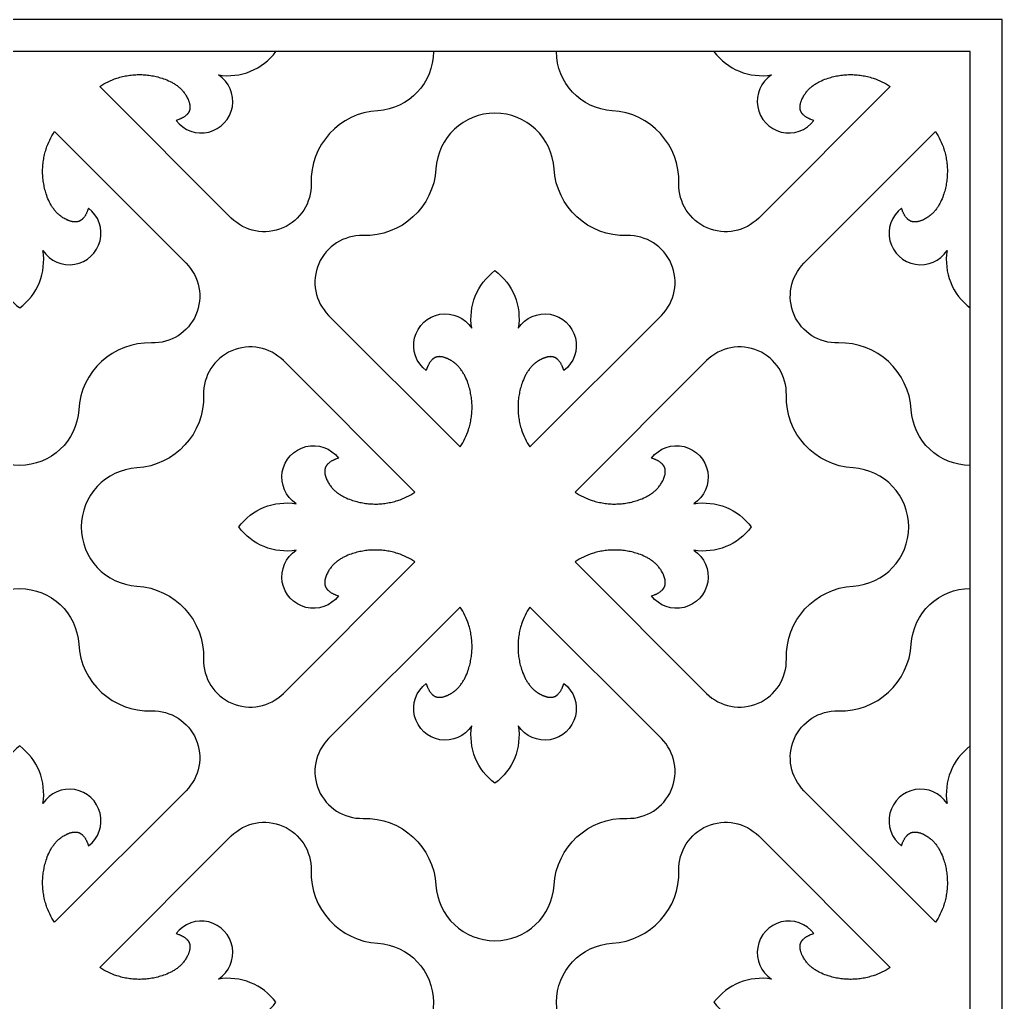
# Model space of a CAD drawing. Extents: x 3179 to 5944, y 1000 to 3765.
# Drawn here: x 4562 to 5944, y 2382 to 3765 of the extents above; entities that cross this region are included whole.
import ezdxf

# ---------------------------------------------------------------- set-up
doc = ezdxf.new("R2010")
doc.units = 0
doc.layers.add('LAYER_01', color=1, linetype='CONTINUOUS')

msp = doc.modelspace()

# ---------------------------------------------------------------- linework, layer by layer
at = {"layer": 'LAYER_01'}
for points in [[(3179.3, 1000), (5944, 1000), (5944, 3764.8), (3179.3, 3764.8)], [(3224.3, 1045), (5899, 1045), (5899, 3719.8), (3224.3, 3719.8)]]:
    msp.add_lwpolyline(points, close=True, dxfattribs=at)
for points in [[(5143.7, 3719.8, -0.396883), (5065.4, 3636.7, 0.40526), (4971.6, 3534.1, -0.678667), (4859.4, 3485.7), (4674.3, 3670.8), (4677.1, 3672.6), (4680, 3674.3), (4683, 3675.9), (4686, 3677.4), (4689, 3678.8), (4692.1, 3680.1), (4695.3, 3681.4), (4696.9, 3681.9), (4698.5, 3682.5), (4700.5, 3683.1), (4702.4, 3683.7), (4704.4, 3684.2), (4706.4, 3684.7), (4708.5, 3685.2), (4710.5, 3685.6), (4712.5, 3685.9), (4714.6, 3686.3), (4716.6, 3686.6), (4718.7, 3686.8), (4720.8, 3687), (4722.8, 3687.2), (4724.9, 3687.3), (4727, 3687.4), (4729.1, 3687.4), (4731.2, 3687.4), (4733.3, 3687.4), (4735.3, 3687.3), (4737.4, 3687.2), (4739.5, 3687), (4741.6, 3686.8), (4743.6, 3686.5), (4745.7, 3686.2), (4747.8, 3685.9), (4749.8, 3685.5), (4751.9, 3685.1), (4753.9, 3684.7), (4755.9, 3684.2), (4757.9, 3683.6), (4759.9, 3683), (4761.9, 3682.4), (4763.9, 3681.7), (4766.3, 3680.9), (4768.6, 3679.9), (4771, 3678.9), (4773.3, 3677.8), (4774.4, 3677.3), (4775.5, 3676.7), (4776.6, 3676), (4777.7, 3675.4), (4778.8, 3674.8), (4779.9, 3674.1), (4780.9, 3673.4), (4782, 3672.7), (4783, 3671.9), (4784, 3671.1), (4785, 3670.4), (4786, 3669.5), (4786.9, 3668.7), (4787.9, 3667.8), (4788.8, 3666.9), (4789.7, 3666), (4790.5, 3665.1), (4791.4, 3664.1), (4792.2, 3663.1), (4793, 3662), (4793.8, 3661), (4794.6, 3659.9), (4795.3, 3658.8), (4796, 3657.6), (4796.8, 3656.3), (4797.5, 3655), (4798.1, 3653.6), (4798.5, 3652.9), (4798.8, 3652.2), (4799.1, 3651.5), (4799.3, 3650.8), (4799.6, 3650.1), (4799.8, 3649.4), (4800.1, 3648.7), (4800.3, 3648), (4800.5, 3647.3), (4800.6, 3646.6), (4800.8, 3645.9), (4800.9, 3645.2), (4801, 3644.5), (4801.1, 3643.8), (4801.2, 3643.1), (4801.2, 3642.4), (4801.2, 3642.1), (4801.2, 3641.7), (4801.2, 3641.4), (4801.2, 3641), (4801.2, 3640.7), (4801.2, 3640.4), (4801.2, 3640), (4801.1, 3639.7), (4801.1, 3639.4), (4801, 3639.1), (4801, 3638.7), (4800.9, 3638.4), (4800.9, 3638.1), (4800.8, 3637.8), (4800.7, 3637.5), (4800.6, 3637.1), (4800.5, 3636.8), (4800.4, 3636.5), (4800.3, 3636.2), (4800.2, 3635.9), (4800, 3635.6), (4799.9, 3635.3), (4799.7, 3635), (4799.6, 3634.7), (4799.4, 3634.4), (4799.2, 3634.1), (4799.1, 3633.8), (4798.9, 3633.6), (4798.7, 3633.3), (4798.5, 3633), (4798.3, 3632.7), (4798.1, 3632.5), (4797.8, 3632.2), (4797.6, 3631.9), (4797.4, 3631.7), (4797.1, 3631.4), (4796.9, 3631.1), (4796.6, 3630.9), (4796.1, 3630.4), (4795.6, 3629.9), (4795, 3629.4), (4794.4, 3629), (4793.8, 3628.5), (4793.2, 3628.1), (4792.6, 3627.7), (4792, 3627.3), (4791.3, 3626.9), (4790.7, 3626.5), (4790, 3626.2), (4789.3, 3625.8), (4788.6, 3625.5), (4787.9, 3625.2), (4787.2, 3624.9), (4786.5, 3624.6), (4785.8, 3624.3), (4784.4, 3623.8), (4783.1, 3623.3), (4781.7, 3622.9, 1.188118), (4841.3, 3687, 0.279449), (4922.2, 3719.8)], [(5538.4, 3719.8, 0.279449), (5619.4, 3687, 1.188118), (5679, 3622.9), (5677.6, 3623.3), (5676.2, 3623.8), (5674.8, 3624.3), (5674.1, 3624.6), (5673.4, 3624.9), (5672.7, 3625.2), (5672.1, 3625.5), (5671.4, 3625.8), (5670.7, 3626.2), (5670, 3626.5), (5669.4, 3626.9), (5668.7, 3627.3), (5668.1, 3627.7), (5667.5, 3628.1), (5666.8, 3628.5), (5666.2, 3629), (5665.7, 3629.4), (5665.1, 3629.9), (5664.6, 3630.4), (5664, 3630.9), (5663.8, 3631.1), (5663.6, 3631.4), (5663.3, 3631.7), (5663.1, 3631.9), (5662.8, 3632.2), (5662.6, 3632.5), (5662.4, 3632.7), (5662.2, 3633), (5662, 3633.3), (5661.8, 3633.6), (5661.6, 3633.8), (5661.4, 3634.1), (5661.3, 3634.4), (5661.1, 3634.7), (5660.9, 3635), (5660.8, 3635.3), (5660.7, 3635.6), (5660.5, 3635.9), (5660.4, 3636.2), (5660.3, 3636.5), (5660.2, 3636.8), (5660.1, 3637.1), (5660, 3637.5), (5659.9, 3637.8), (5659.8, 3638.1), (5659.8, 3638.4), (5659.7, 3638.7), (5659.6, 3639.1), (5659.6, 3639.4), (5659.6, 3639.7), (5659.5, 3640), (5659.5, 3640.4), (5659.5, 3640.7), (5659.5, 3641), (5659.4, 3641.4), (5659.4, 3641.7), (5659.5, 3642.1), (5659.5, 3642.4), (5659.5, 3643.1), (5659.6, 3643.8), (5659.7, 3644.5), (5659.8, 3645.2), (5659.9, 3645.9), (5660.1, 3646.6), (5660.2, 3647.3), (5660.4, 3648), (5660.6, 3648.7), (5660.8, 3649.4), (5661.1, 3650.1), (5661.4, 3650.8), (5661.6, 3651.5), (5661.9, 3652.2), (5662.2, 3652.9), (5662.5, 3653.6), (5663.2, 3655), (5663.9, 3656.3), (5664.7, 3657.6), (5665.4, 3658.8), (5666.1, 3659.9), (5666.9, 3661), (5667.7, 3662), (5668.5, 3663.1), (5669.3, 3664.1), (5670.1, 3665.1), (5671, 3666), (5671.9, 3666.9), (5672.8, 3667.8), (5673.8, 3668.7), (5674.7, 3669.5), (5675.7, 3670.4), (5676.7, 3671.1), (5677.7, 3671.9), (5678.7, 3672.7), (5679.7, 3673.4), (5680.8, 3674.1), (5681.9, 3674.8), (5683, 3675.4), (5684, 3676), (5685.2, 3676.7), (5686.3, 3677.3), (5687.4, 3677.8), (5689.7, 3678.9), (5692, 3679.9), (5694.4, 3680.9), (5696.8, 3681.7), (5698.8, 3682.4), (5700.8, 3683), (5702.8, 3683.6), (5704.8, 3684.2), (5706.8, 3684.7), (5708.8, 3685.1), (5710.9, 3685.5), (5712.9, 3685.9), (5715, 3686.2), (5717, 3686.5), (5719.1, 3686.8), (5721.2, 3687), (5723.3, 3687.2), (5725.3, 3687.3), (5727.4, 3687.4), (5729.5, 3687.4), (5731.6, 3687.4), (5733.7, 3687.4), (5735.8, 3687.3), (5737.8, 3687.2), (5739.9, 3687), (5742, 3686.8), (5744.1, 3686.6), (5746.1, 3686.3), (5748.2, 3685.9), (5750.2, 3685.6), (5752.2, 3685.2), (5754.2, 3684.7), (5756.3, 3684.2), (5758.2, 3683.7), (5760.2, 3683.1), (5762.2, 3682.5), (5763.8, 3681.9), (5765.4, 3681.4), (5768.5, 3680.1), (5771.6, 3678.8), (5774.7, 3677.4), (5777.7, 3675.9), (5780.7, 3674.3), (5783.6, 3672.6), (5786.4, 3670.8), (5601.3, 3485.7, -0.678667), (5489.1, 3534.1, 0.40526), (5395.2, 3636.7, -0.396883), (5316.9, 3719.8)], [(4528.9, 3440.1, 0.279449), (4561.7, 3359.2, 0.279449), (4594.4, 3440.1, 1.188118), (4658.5, 3499.7), (4658.1, 3498.4), (4657.6, 3497), (4657.1, 3495.6), (4656.8, 3494.9), (4656.5, 3494.2), (4656.2, 3493.5), (4655.9, 3492.8), (4655.6, 3492.1), (4655.2, 3491.4), (4654.9, 3490.7), (4654.5, 3490.1), (4654.1, 3489.4), (4653.7, 3488.8), (4653.3, 3488.2), (4652.9, 3487.6), (4652.4, 3487), (4652, 3486.4), (4651.5, 3485.8), (4651, 3485.3), (4650.5, 3484.8), (4650.3, 3484.5), (4650, 3484.3), (4649.8, 3484), (4649.5, 3483.8), (4649.2, 3483.6), (4649, 3483.3), (4648.7, 3483.1), (4648.4, 3482.9), (4648.1, 3482.7), (4647.9, 3482.5), (4647.6, 3482.3), (4647.3, 3482.2), (4647, 3482), (4646.7, 3481.8), (4646.4, 3481.7), (4646.1, 3481.5), (4645.8, 3481.4), (4645.5, 3481.2), (4645.2, 3481.1), (4644.9, 3481), (4644.6, 3480.9), (4644.3, 3480.8), (4644, 3480.7), (4643.6, 3480.6), (4643.3, 3480.5), (4643, 3480.5), (4642.7, 3480.4), (4642.4, 3480.4), (4642, 3480.3), (4641.7, 3480.3), (4641.4, 3480.2), (4641, 3480.2), (4640.7, 3480.2), (4640.4, 3480.2), (4640, 3480.2), (4639.7, 3480.2), (4639.3, 3480.2), (4639, 3480.2), (4638.3, 3480.2), (4637.6, 3480.3), (4636.9, 3480.4), (4636.2, 3480.5), (4635.5, 3480.6), (4634.8, 3480.8), (4634.1, 3480.9), (4633.4, 3481.1), (4632.7, 3481.3), (4632, 3481.6), (4631.3, 3481.8), (4630.6, 3482.1), (4629.9, 3482.3), (4629.2, 3482.6), (4628.5, 3482.9), (4627.8, 3483.3), (4626.4, 3483.9), (4625.1, 3484.6), (4623.8, 3485.4), (4622.6, 3486.1), (4621.5, 3486.8), (4620.4, 3487.6), (4619.4, 3488.4), (4618.3, 3489.2), (4617.3, 3490), (4616.4, 3490.9), (4615.4, 3491.7), (4614.5, 3492.6), (4613.6, 3493.6), (4612.7, 3494.5), (4611.9, 3495.4), (4611.1, 3496.4), (4610.3, 3497.4), (4609.5, 3498.4), (4608.7, 3499.4), (4608, 3500.5), (4607.3, 3501.5), (4606.6, 3502.6), (4606, 3503.7), (4605.4, 3504.8), (4604.7, 3505.9), (4604.2, 3507), (4603.6, 3508.1), (4602.5, 3510.4), (4601.5, 3512.8), (4600.5, 3515.1), (4599.7, 3517.5), (4599, 3519.5), (4598.4, 3521.5), (4597.8, 3523.5), (4597.3, 3525.5), (4596.8, 3527.5), (4596.3, 3529.5), (4595.9, 3531.6), (4595.5, 3533.6), (4595.2, 3535.7), (4594.9, 3537.8), (4594.6, 3539.8), (4594.4, 3541.9), (4594.3, 3544), (4594.1, 3546.1), (4594, 3548.2), (4594, 3550.2), (4594, 3552.3), (4594, 3554.4), (4594.1, 3556.5), (4594.2, 3558.6), (4594.4, 3560.6), (4594.6, 3562.7), (4594.9, 3564.8), (4595.1, 3566.8), (4595.5, 3568.9), (4595.8, 3570.9), (4596.3, 3572.9), (4596.7, 3575), (4597.2, 3577), (4597.7, 3579), (4598.3, 3580.9), (4598.9, 3582.9), (4599.5, 3584.5), (4600, 3586.1), (4601.3, 3589.3), (4602.6, 3592.4), (4604, 3595.4), (4605.5, 3598.4), (4607.1, 3601.4), (4608.8, 3604.3), (4610.6, 3607.2), (4795.7, 3422.1, -0.678667), (4747.3, 3309.9, 0.40526), (4644.7, 3216, -0.942173), (4478.6, 3216, 0.40526)], [(5899, 3137.7, -0.396883), (5815.9, 3216, 0.40526), (5713.4, 3309.9, -0.678667), (5665, 3422.1), (5850.1, 3607.2), (5851.9, 3604.3), (5853.6, 3601.4), (5855.2, 3598.4), (5856.7, 3595.4), (5858.1, 3592.4), (5859.4, 3589.3), (5860.6, 3586.1), (5861.2, 3584.5), (5861.8, 3582.9), (5862.4, 3580.9), (5863, 3579), (5863.5, 3577), (5864, 3575), (5864.4, 3572.9), (5864.8, 3570.9), (5865.2, 3568.9), (5865.5, 3566.8), (5865.8, 3564.8), (5866.1, 3562.7), (5866.3, 3560.6), (5866.4, 3558.6), (5866.6, 3556.5), (5866.7, 3554.4), (5866.7, 3552.3), (5866.7, 3550.2), (5866.6, 3548.2), (5866.6, 3546.1), (5866.4, 3544), (5866.3, 3541.9), (5866.1, 3539.8), (5865.8, 3537.8), (5865.5, 3535.7), (5865.2, 3533.6), (5864.8, 3531.6), (5864.4, 3529.5), (5863.9, 3527.5), (5863.4, 3525.5), (5862.9, 3523.5), (5862.3, 3521.5), (5861.7, 3519.5), (5861, 3517.5), (5860.1, 3515.1), (5859.2, 3512.8), (5858.2, 3510.4), (5857.1, 3508.1), (5856.5, 3507), (5855.9, 3505.9), (5855.3, 3504.8), (5854.7, 3503.7), (5854, 3502.6), (5853.4, 3501.5), (5852.7, 3500.5), (5851.9, 3499.4), (5851.2, 3498.4), (5850.4, 3497.4), (5849.6, 3496.4), (5848.8, 3495.4), (5848, 3494.5), (5847.1, 3493.6), (5846.2, 3492.6), (5845.3, 3491.7), (5844.3, 3490.9), (5843.4, 3490), (5842.4, 3489.2), (5841.3, 3488.4), (5840.3, 3487.6), (5839.2, 3486.8), (5838, 3486.1), (5836.9, 3485.4), (5835.6, 3484.6), (5834.3, 3483.9), (5832.9, 3483.3), (5832.2, 3482.9), (5831.5, 3482.6), (5830.8, 3482.3), (5830.1, 3482.1), (5829.4, 3481.8), (5828.7, 3481.6), (5828, 3481.3), (5827.3, 3481.1), (5826.6, 3480.9), (5825.9, 3480.8), (5825.2, 3480.6), (5824.5, 3480.5), (5823.8, 3480.4), (5823.1, 3480.3), (5822.4, 3480.2), (5821.7, 3480.2), (5821.3, 3480.2), (5821, 3480.2), (5820.7, 3480.2), (5820.3, 3480.2), (5820, 3480.2), (5819.7, 3480.2), (5819.3, 3480.2), (5819, 3480.3), (5818.7, 3480.3), (5818.3, 3480.4), (5818, 3480.4), (5817.7, 3480.5), (5817.4, 3480.5), (5817, 3480.6), (5816.7, 3480.7), (5816.4, 3480.8), (5816.1, 3480.9), (5815.8, 3481), (5815.5, 3481.1), (5815.2, 3481.2), (5814.9, 3481.4), (5814.6, 3481.5), (5814.3, 3481.7), (5814, 3481.8), (5813.7, 3482), (5813.4, 3482.2), (5813.1, 3482.3), (5812.8, 3482.5), (5812.6, 3482.7), (5812.3, 3482.9), (5812, 3483.1), (5811.7, 3483.3), (5811.5, 3483.6), (5811.2, 3483.8), (5810.9, 3484), (5810.7, 3484.3), (5810.4, 3484.5), (5810.2, 3484.8), (5809.7, 3485.3), (5809.2, 3485.8), (5808.7, 3486.4), (5808.3, 3487), (5807.8, 3487.6), (5807.4, 3488.2), (5807, 3488.8), (5806.6, 3489.4), (5806.2, 3490.1), (5805.8, 3490.7), (5805.5, 3491.4), (5805.1, 3492.1), (5804.8, 3492.8), (5804.5, 3493.5), (5804.1, 3494.2), (5803.8, 3494.9), (5803.6, 3495.6), (5803, 3497), (5802.6, 3498.4), (5802.2, 3499.7, 1.188118), (5866.3, 3440.1, 0.279449), (5899, 3359.2)], [(4478.6, 2886.2, -0.942173), (4644.7, 2886.2, 0.40526), (4747.3, 2792.3, -0.678667), (4795.7, 2680.1), (4610.6, 2495), (4608.8, 2497.8), (4607.1, 2500.7), (4605.5, 2503.7), (4604, 2506.7), (4602.6, 2509.8), (4601.3, 2512.9), (4600, 2516), (4599.5, 2517.6), (4598.9, 2519.2), (4598.3, 2521.2), (4597.7, 2523.2), (4597.2, 2525.2), (4596.7, 2527.2), (4596.3, 2529.2), (4595.8, 2531.2), (4595.5, 2533.2), (4595.1, 2535.3), (4594.9, 2537.3), (4594.6, 2539.4), (4594.4, 2541.5), (4594.2, 2543.6), (4594.1, 2545.6), (4594, 2547.7), (4594, 2549.8), (4594, 2551.9), (4594, 2554), (4594.1, 2556.1), (4594.3, 2558.1), (4594.4, 2560.2), (4594.6, 2562.3), (4594.9, 2564.4), (4595.2, 2566.4), (4595.5, 2568.5), (4595.9, 2570.5), (4596.3, 2572.6), (4596.8, 2574.6), (4597.3, 2576.6), (4597.8, 2578.6), (4598.4, 2580.6), (4599, 2582.6), (4599.7, 2584.6), (4600.5, 2587), (4601.5, 2589.4), (4602.5, 2591.7), (4603.6, 2594), (4604.2, 2595.1), (4604.7, 2596.2), (4605.4, 2597.4), (4606, 2598.5), (4606.6, 2599.5), (4607.3, 2600.6), (4608, 2601.7), (4608.7, 2602.7), (4609.5, 2603.7), (4610.3, 2604.7), (4611.1, 2605.7), (4611.9, 2606.7), (4612.7, 2607.6), (4613.6, 2608.6), (4614.5, 2609.5), (4615.4, 2610.4), (4616.4, 2611.3), (4617.3, 2612.1), (4618.3, 2612.9), (4619.4, 2613.7), (4620.4, 2614.5), (4621.5, 2615.3), (4622.6, 2616), (4623.8, 2616.7), (4625.1, 2617.5), (4626.4, 2618.2), (4627.8, 2618.9), (4628.5, 2619.2), (4629.2, 2619.5), (4629.9, 2619.8), (4630.6, 2620.1), (4631.3, 2620.3), (4632, 2620.6), (4632.7, 2620.8), (4633.4, 2621), (4634.1, 2621.2), (4634.8, 2621.4), (4635.5, 2621.5), (4636.2, 2621.6), (4636.9, 2621.7), (4637.6, 2621.8), (4638.3, 2621.9), (4639, 2621.9), (4639.3, 2622), (4639.7, 2622), (4640, 2622), (4640.4, 2621.9), (4640.7, 2621.9), (4641, 2621.9), (4641.4, 2621.9), (4641.7, 2621.9), (4642, 2621.8), (4642.4, 2621.8), (4642.7, 2621.7), (4643, 2621.6), (4643.3, 2621.6), (4643.6, 2621.5), (4644, 2621.4), (4644.3, 2621.3), (4644.6, 2621.2), (4644.9, 2621.1), (4645.2, 2621), (4645.5, 2620.9), (4645.8, 2620.8), (4646.1, 2620.6), (4646.4, 2620.5), (4646.7, 2620.3), (4647, 2620.1), (4647.3, 2620), (4647.6, 2619.8), (4647.9, 2619.6), (4648.1, 2619.4), (4648.4, 2619.2), (4648.7, 2619), (4649, 2618.8), (4649.2, 2618.6), (4649.5, 2618.3), (4649.8, 2618.1), (4650, 2617.9), (4650.3, 2617.6), (4650.5, 2617.4), (4651, 2616.8), (4651.5, 2616.3), (4652, 2615.7), (4652.4, 2615.2), (4652.9, 2614.6), (4653.3, 2614), (4653.7, 2613.3), (4654.1, 2612.7), (4654.5, 2612), (4654.9, 2611.4), (4655.2, 2610.7), (4655.6, 2610), (4655.9, 2609.3), (4656.2, 2608.7), (4656.5, 2608), (4656.8, 2607.3), (4657.1, 2606.6), (4657.6, 2605.2), (4658.1, 2603.8), (4658.5, 2602.4, 1.188118), (4594.4, 2662.1, 0.279449), (4561.7, 2743, 0.279449), (4528.9, 2662.1, 1.188118)], [(5899, 2743, 0.279449), (5866.3, 2662.1, 1.188118), (5802.2, 2602.4), (5802.6, 2603.8), (5803, 2605.2), (5803.6, 2606.6), (5803.8, 2607.3), (5804.1, 2608), (5804.5, 2608.7), (5804.8, 2609.3), (5805.1, 2610), (5805.5, 2610.7), (5805.8, 2611.4), (5806.2, 2612), (5806.6, 2612.7), (5807, 2613.3), (5807.4, 2614), (5807.8, 2614.6), (5808.3, 2615.2), (5808.7, 2615.7), (5809.2, 2616.3), (5809.7, 2616.8), (5810.2, 2617.4), (5810.4, 2617.6), (5810.7, 2617.9), (5810.9, 2618.1), (5811.2, 2618.3), (5811.5, 2618.6), (5811.7, 2618.8), (5812, 2619), (5812.3, 2619.2), (5812.6, 2619.4), (5812.8, 2619.6), (5813.1, 2619.8), (5813.4, 2620), (5813.7, 2620.1), (5814, 2620.3), (5814.3, 2620.5), (5814.6, 2620.6), (5814.9, 2620.8), (5815.2, 2620.9), (5815.5, 2621), (5815.8, 2621.1), (5816.1, 2621.2), (5816.4, 2621.3), (5816.7, 2621.4), (5817, 2621.5), (5817.4, 2621.6), (5817.7, 2621.6), (5818, 2621.7), (5818.3, 2621.8), (5818.7, 2621.8), (5819, 2621.9), (5819.3, 2621.9), (5819.7, 2621.9), (5820, 2621.9), (5820.3, 2621.9), (5820.7, 2622), (5821, 2622), (5821.3, 2622), (5821.7, 2621.9), (5822.4, 2621.9), (5823.1, 2621.8), (5823.8, 2621.7), (5824.5, 2621.6), (5825.2, 2621.5), (5825.9, 2621.4), (5826.6, 2621.2), (5827.3, 2621), (5828, 2620.8), (5828.7, 2620.6), (5829.4, 2620.3), (5830.1, 2620.1), (5830.8, 2619.8), (5831.5, 2619.5), (5832.2, 2619.2), (5832.9, 2618.9), (5834.3, 2618.2), (5835.6, 2617.5), (5836.9, 2616.7), (5838, 2616), (5839.2, 2615.3), (5840.3, 2614.5), (5841.3, 2613.7), (5842.4, 2612.9), (5843.4, 2612.1), (5844.3, 2611.3), (5845.3, 2610.4), (5846.2, 2609.5), (5847.1, 2608.6), (5848, 2607.6), (5848.8, 2606.7), (5849.6, 2605.7), (5850.4, 2604.7), (5851.2, 2603.7), (5851.9, 2602.7), (5852.7, 2601.7), (5853.4, 2600.6), (5854, 2599.5), (5854.7, 2598.5), (5855.3, 2597.4), (5855.9, 2596.2), (5856.5, 2595.1), (5857.1, 2594), (5858.2, 2591.7), (5859.2, 2589.4), (5860.1, 2587), (5861, 2584.6), (5861.7, 2582.6), (5862.3, 2580.6), (5862.9, 2578.6), (5863.4, 2576.6), (5863.9, 2574.6), (5864.4, 2572.6), (5864.8, 2570.5), (5865.2, 2568.5), (5865.5, 2566.4), (5865.8, 2564.4), (5866.1, 2562.3), (5866.3, 2560.2), (5866.4, 2558.1), (5866.6, 2556.1), (5866.6, 2554), (5866.7, 2551.9), (5866.7, 2549.8), (5866.7, 2547.7), (5866.6, 2545.6), (5866.4, 2543.6), (5866.3, 2541.5), (5866.1, 2539.4), (5865.8, 2537.3), (5865.5, 2535.3), (5865.2, 2533.2), (5864.8, 2531.2), (5864.4, 2529.2), (5864, 2527.2), (5863.5, 2525.2), (5863, 2523.2), (5862.4, 2521.2), (5861.8, 2519.2), (5861.2, 2517.6), (5860.6, 2516), (5859.4, 2512.9), (5858.1, 2509.8), (5856.7, 2506.7), (5855.2, 2503.7), (5853.6, 2500.7), (5851.9, 2497.8), (5850.1, 2495), (5665, 2680.1, -0.678667), (5713.4, 2792.3, 0.40526), (5815.9, 2886.2, -0.396883), (5899, 2964.5)], [(4841.3, 2349.6, 0.279449), (4922.2, 2382.4, 0.279449), (4841.3, 2415.1, 1.188118), (4781.7, 2479.2), (4783.1, 2478.8), (4784.4, 2478.4), (4785.8, 2477.8), (4786.5, 2477.6), (4787.2, 2477.3), (4787.9, 2477), (4788.6, 2476.6), (4789.3, 2476.3), (4790, 2475.9), (4790.7, 2475.6), (4791.3, 2475.2), (4792, 2474.8), (4792.6, 2474.4), (4793.2, 2474), (4793.8, 2473.6), (4794.4, 2473.1), (4795, 2472.7), (4795.6, 2472.2), (4796.1, 2471.7), (4796.6, 2471.2), (4796.9, 2471), (4797.1, 2470.7), (4797.4, 2470.5), (4797.6, 2470.2), (4797.8, 2469.9), (4798.1, 2469.7), (4798.3, 2469.4), (4798.5, 2469.1), (4798.7, 2468.9), (4798.9, 2468.6), (4799.1, 2468.3), (4799.2, 2468), (4799.4, 2467.7), (4799.6, 2467.4), (4799.7, 2467.1), (4799.9, 2466.8), (4800, 2466.5), (4800.2, 2466.2), (4800.3, 2465.9), (4800.4, 2465.6), (4800.5, 2465.3), (4800.6, 2465), (4800.7, 2464.7), (4800.8, 2464.4), (4800.9, 2464), (4800.9, 2463.7), (4801, 2463.4), (4801, 2463.1), (4801.1, 2462.7), (4801.1, 2462.4), (4801.2, 2462.1), (4801.2, 2461.8), (4801.2, 2461.4), (4801.2, 2461.1), (4801.2, 2460.7), (4801.2, 2460.4), (4801.2, 2460.1), (4801.2, 2459.7), (4801.2, 2459), (4801.1, 2458.3), (4801, 2457.6), (4800.9, 2456.9), (4800.8, 2456.2), (4800.6, 2455.5), (4800.5, 2454.8), (4800.3, 2454.1), (4800.1, 2453.4), (4799.8, 2452.7), (4799.6, 2452), (4799.3, 2451.3), (4799.1, 2450.6), (4798.8, 2449.9), (4798.5, 2449.2), (4798.1, 2448.5), (4797.5, 2447.2), (4796.8, 2445.8), (4796, 2444.5), (4795.3, 2443.4), (4794.6, 2442.2), (4793.8, 2441.1), (4793, 2440.1), (4792.2, 2439.1), (4791.4, 2438), (4790.5, 2437.1), (4789.7, 2436.1), (4788.8, 2435.2), (4787.9, 2434.3), (4786.9, 2433.4), (4786, 2432.6), (4785, 2431.8), (4784, 2431), (4783, 2430.2), (4782, 2429.5), (4780.9, 2428.7), (4779.9, 2428), (4778.8, 2427.4), (4777.7, 2426.7), (4776.6, 2426.1), (4775.5, 2425.5), (4774.4, 2424.9), (4773.3, 2424.3), (4771, 2423.2), (4768.6, 2422.2), (4766.3, 2421.3), (4763.9, 2420.4), (4761.9, 2419.7), (4759.9, 2419.1), (4757.9, 2418.5), (4755.9, 2418), (4753.9, 2417.5), (4751.9, 2417), (4749.8, 2416.6), (4747.8, 2416.2), (4745.7, 2415.9), (4743.6, 2415.6), (4741.6, 2415.3), (4739.5, 2415.1), (4737.4, 2415), (4735.3, 2414.8), (4733.3, 2414.8), (4731.2, 2414.7), (4729.1, 2414.7), (4727, 2414.8), (4724.9, 2414.8), (4722.8, 2415), (4720.8, 2415.1), (4718.7, 2415.3), (4716.6, 2415.6), (4714.6, 2415.9), (4712.5, 2416.2), (4710.5, 2416.6), (4708.5, 2417), (4706.4, 2417.4), (4704.4, 2417.9), (4702.4, 2418.5), (4700.5, 2419), (4698.5, 2419.7), (4696.9, 2420.2), (4695.3, 2420.8), (4692.1, 2422), (4689, 2423.3), (4686, 2424.7), (4683, 2426.2), (4680, 2427.8), (4677.1, 2429.5), (4674.3, 2431.3), (4859.4, 2616.4, -0.678667), (4971.6, 2568.1, 0.40526), (5065.4, 2465.5, -0.942173), (5065.4, 2299.3, 0.40526)], [(5395.2, 2299.3, -0.942173), (5395.2, 2465.5, 0.40526), (5489.1, 2568.1, -0.678667), (5601.3, 2616.4), (5786.4, 2431.3), (5783.6, 2429.5), (5780.7, 2427.8), (5777.7, 2426.2), (5774.7, 2424.7), (5771.6, 2423.3), (5768.5, 2422), (5765.4, 2420.8), (5763.8, 2420.2), (5762.2, 2419.7), (5760.2, 2419), (5758.2, 2418.5), (5756.3, 2417.9), (5754.2, 2417.4), (5752.2, 2417), (5750.2, 2416.6), (5748.2, 2416.2), (5746.1, 2415.9), (5744.1, 2415.6), (5742, 2415.3), (5739.9, 2415.1), (5737.8, 2415), (5735.8, 2414.8), (5733.7, 2414.8), (5731.6, 2414.7), (5729.5, 2414.7), (5727.4, 2414.8), (5725.3, 2414.8), (5723.3, 2415), (5721.2, 2415.1), (5719.1, 2415.3), (5717, 2415.6), (5715, 2415.9), (5712.9, 2416.2), (5710.9, 2416.6), (5708.8, 2417), (5706.8, 2417.5), (5704.8, 2418), (5702.8, 2418.5), (5700.8, 2419.1), (5698.8, 2419.7), (5696.8, 2420.4), (5694.4, 2421.3), (5692, 2422.2), (5689.7, 2423.2), (5687.4, 2424.3), (5686.3, 2424.9), (5685.2, 2425.5), (5684, 2426.1), (5683, 2426.7), (5681.9, 2427.4), (5680.8, 2428), (5679.7, 2428.7), (5678.7, 2429.5), (5677.7, 2430.2), (5676.7, 2431), (5675.7, 2431.8), (5674.7, 2432.6), (5673.8, 2433.4), (5672.8, 2434.3), (5671.9, 2435.2), (5671, 2436.1), (5670.1, 2437.1), (5669.3, 2438), (5668.5, 2439.1), (5667.7, 2440.1), (5666.9, 2441.1), (5666.1, 2442.2), (5665.4, 2443.4), (5664.7, 2444.5), (5663.9, 2445.8), (5663.2, 2447.2), (5662.5, 2448.5), (5662.2, 2449.2), (5661.9, 2449.9), (5661.6, 2450.6), (5661.4, 2451.3), (5661.1, 2452), (5660.8, 2452.7), (5660.6, 2453.4), (5660.4, 2454.1), (5660.2, 2454.8), (5660.1, 2455.5), (5659.9, 2456.2), (5659.8, 2456.9), (5659.7, 2457.6), (5659.6, 2458.3), (5659.5, 2459), (5659.5, 2459.7), (5659.5, 2460.1), (5659.4, 2460.4), (5659.4, 2460.7), (5659.5, 2461.1), (5659.5, 2461.4), (5659.5, 2461.8), (5659.5, 2462.1), (5659.6, 2462.4), (5659.6, 2462.7), (5659.6, 2463.1), (5659.7, 2463.4), (5659.8, 2463.7), (5659.8, 2464), (5659.9, 2464.4), (5660, 2464.7), (5660.1, 2465), (5660.2, 2465.3), (5660.3, 2465.6), (5660.4, 2465.9), (5660.5, 2466.2), (5660.7, 2466.5), (5660.8, 2466.8), (5660.9, 2467.1), (5661.1, 2467.4), (5661.3, 2467.7), (5661.4, 2468), (5661.6, 2468.3), (5661.8, 2468.6), (5662, 2468.9), (5662.2, 2469.1), (5662.4, 2469.4), (5662.6, 2469.7), (5662.8, 2469.9), (5663.1, 2470.2), (5663.3, 2470.5), (5663.6, 2470.7), (5663.8, 2471), (5664, 2471.2), (5664.6, 2471.7), (5665.1, 2472.2), (5665.7, 2472.7), (5666.2, 2473.1), (5666.8, 2473.6), (5667.5, 2474), (5668.1, 2474.4), (5668.7, 2474.8), (5669.4, 2475.2), (5670, 2475.6), (5670.7, 2475.9), (5671.4, 2476.3), (5672.1, 2476.6), (5672.7, 2477), (5673.4, 2477.3), (5674.1, 2477.6), (5674.8, 2477.8), (5676.2, 2478.4), (5677.6, 2478.8), (5679, 2479.2, 1.188118), (5619.4, 2415.1, 0.279449), (5538.4, 2382.4, 0.279449), (5619.4, 2349.6, 1.188118)]]:
    msp.add_lwpolyline(points, format="xyb", dxfattribs=at)
for points in [[(5230.3, 3633.2, 0.396883), (5147.2, 3554.9, -0.40526), (5044.7, 3461, 0.678667), (4996.3, 3348.8), (5181.4, 3163.7), (5183.2, 3166.5), (5184.9, 3169.4), (5186.5, 3172.4), (5188, 3175.4), (5189.4, 3178.5), (5190.7, 3181.6), (5192, 3184.7), (5192.5, 3186.3), (5193.1, 3187.9), (5193.7, 3189.9), (5194.3, 3191.9), (5194.8, 3193.8), (5195.3, 3195.9), (5195.7, 3197.9), (5196.2, 3199.9), (5196.5, 3201.9), (5196.9, 3204), (5197.1, 3206), (5197.4, 3208.1), (5197.6, 3210.2), (5197.8, 3212.2), (5197.9, 3214.3), (5198, 3216.4), (5198, 3218.5), (5198, 3220.6), (5198, 3222.7), (5197.9, 3224.7), (5197.7, 3226.8), (5197.6, 3228.9), (5197.4, 3231), (5197.1, 3233.1), (5196.8, 3235.1), (5196.5, 3237.2), (5196.1, 3239.2), (5195.7, 3241.3), (5195.2, 3243.3), (5194.7, 3245.3), (5194.2, 3247.3), (5193.6, 3249.3), (5193, 3251.3), (5192.3, 3253.3), (5191.5, 3255.7), (5190.5, 3258.1), (5189.5, 3260.4), (5188.4, 3262.7), (5187.8, 3263.8), (5187.2, 3264.9), (5186.6, 3266.1), (5186, 3267.1), (5185.3, 3268.2), (5184.7, 3269.3), (5184, 3270.4), (5183.2, 3271.4), (5182.5, 3272.4), (5181.7, 3273.4), (5180.9, 3274.4), (5180.1, 3275.4), (5179.3, 3276.3), (5178.4, 3277.3), (5177.5, 3278.2), (5176.6, 3279.1), (5175.6, 3280), (5174.7, 3280.8), (5173.7, 3281.6), (5172.6, 3282.4), (5171.6, 3283.2), (5170.5, 3284), (5169.4, 3284.7), (5168.2, 3285.4), (5166.9, 3286.2), (5165.6, 3286.9), (5164.2, 3287.6), (5163.5, 3287.9), (5162.8, 3288.2), (5162.1, 3288.5), (5161.4, 3288.7), (5160.7, 3289), (5160, 3289.2), (5159.3, 3289.5), (5158.6, 3289.7), (5157.9, 3289.9), (5157.2, 3290), (5156.5, 3290.2), (5155.8, 3290.3), (5155.1, 3290.4), (5154.4, 3290.5), (5153.7, 3290.6), (5153, 3290.6), (5152.7, 3290.6), (5152.3, 3290.7), (5152, 3290.7), (5151.6, 3290.6), (5151.3, 3290.6), (5151, 3290.6), (5150.6, 3290.6), (5150.3, 3290.5), (5150, 3290.5), (5149.6, 3290.5), (5149.3, 3290.4), (5149, 3290.3), (5148.7, 3290.3), (5148.4, 3290.2), (5148, 3290.1), (5147.7, 3290), (5147.4, 3289.9), (5147.1, 3289.8), (5146.8, 3289.7), (5146.5, 3289.6), (5146.2, 3289.4), (5145.9, 3289.3), (5145.6, 3289.2), (5145.3, 3289), (5145, 3288.8), (5144.7, 3288.7), (5144.4, 3288.5), (5144.1, 3288.3), (5143.9, 3288.1), (5143.6, 3287.9), (5143.3, 3287.7), (5143, 3287.5), (5142.8, 3287.2), (5142.5, 3287), (5142.2, 3286.8), (5142, 3286.5), (5141.7, 3286.3), (5141.5, 3286.1), (5141, 3285.5), (5140.5, 3285), (5140, 3284.4), (5139.6, 3283.9), (5139.1, 3283.3), (5138.7, 3282.6), (5138.3, 3282), (5137.9, 3281.4), (5137.5, 3280.7), (5137.1, 3280.1), (5136.8, 3279.4), (5136.4, 3278.7), (5136.1, 3278), (5135.8, 3277.3), (5135.5, 3276.7), (5135.2, 3276), (5134.9, 3275.3), (5134.4, 3273.9), (5133.9, 3272.5), (5133.5, 3271.1, -1.188118), (5197.6, 3330.7, -0.279449), (5230.3, 3411.7, -0.279449), (5263.1, 3330.7, -1.188118), (5327.2, 3271.1), (5326.8, 3272.5), (5326.3, 3273.9), (5325.8, 3275.3), (5325.5, 3276), (5325.2, 3276.7), (5324.9, 3277.3), (5324.6, 3278), (5324.3, 3278.7), (5323.9, 3279.4), (5323.6, 3280.1), (5323.2, 3280.7), (5322.8, 3281.4), (5322.4, 3282), (5322, 3282.6), (5321.5, 3283.3), (5321.1, 3283.9), (5320.7, 3284.4), (5320.2, 3285), (5319.7, 3285.5), (5319.2, 3286.1), (5319, 3286.3), (5318.7, 3286.5), (5318.4, 3286.8), (5318.2, 3287), (5317.9, 3287.2), (5317.6, 3287.5), (5317.4, 3287.7), (5317.1, 3287.9), (5316.8, 3288.1), (5316.5, 3288.3), (5316.3, 3288.5), (5316, 3288.7), (5315.7, 3288.8), (5315.4, 3289), (5315.1, 3289.2), (5314.8, 3289.3), (5314.5, 3289.4), (5314.2, 3289.6), (5313.9, 3289.7), (5313.6, 3289.8), (5313.3, 3289.9), (5313, 3290), (5312.6, 3290.1), (5312.3, 3290.2), (5312, 3290.3), (5311.7, 3290.3), (5311.4, 3290.4), (5311, 3290.5), (5310.7, 3290.5), (5310.4, 3290.5), (5310.1, 3290.6), (5309.7, 3290.6), (5309.4, 3290.6), (5309.1, 3290.6), (5308.7, 3290.7), (5308.4, 3290.7), (5308, 3290.6), (5307.7, 3290.6), (5307, 3290.6), (5306.3, 3290.5), (5305.6, 3290.4), (5304.9, 3290.3), (5304.2, 3290.2), (5303.5, 3290), (5302.8, 3289.9), (5302.1, 3289.7), (5301.4, 3289.5), (5300.7, 3289.2), (5300, 3289), (5299.3, 3288.7), (5298.6, 3288.5), (5297.9, 3288.2), (5297.2, 3287.9), (5296.5, 3287.6), (5295.1, 3286.9), (5293.8, 3286.2), (5292.5, 3285.4), (5291.3, 3284.7), (5290.2, 3284), (5289.1, 3283.2), (5288.1, 3282.4), (5287, 3281.6), (5286, 3280.8), (5285, 3280), (5284.1, 3279.1), (5283.2, 3278.2), (5282.3, 3277.3), (5281.4, 3276.3), (5280.6, 3275.4), (5279.7, 3274.4), (5279, 3273.4), (5278.2, 3272.4), (5277.4, 3271.4), (5276.7, 3270.4), (5276, 3269.3), (5275.3, 3268.2), (5274.7, 3267.1), (5274.1, 3266.1), (5273.4, 3264.9), (5272.8, 3263.8), (5272.3, 3262.7), (5271.2, 3260.4), (5270.2, 3258.1), (5269.2, 3255.7), (5268.4, 3253.3), (5267.7, 3251.3), (5267.1, 3249.3), (5266.5, 3247.3), (5265.9, 3245.3), (5265.4, 3243.3), (5265, 3241.3), (5264.6, 3239.2), (5264.2, 3237.2), (5263.9, 3235.1), (5263.6, 3233.1), (5263.3, 3231), (5263.1, 3228.9), (5262.9, 3226.8), (5262.8, 3224.7), (5262.7, 3222.7), (5262.7, 3220.6), (5262.7, 3218.5), (5262.7, 3216.4), (5262.8, 3214.3), (5262.9, 3212.2), (5263.1, 3210.2), (5263.3, 3208.1), (5263.5, 3206), (5263.8, 3204), (5264.2, 3201.9), (5264.5, 3199.9), (5264.9, 3197.9), (5265.4, 3195.9), (5265.9, 3193.8), (5266.4, 3191.9), (5267, 3189.9), (5267.6, 3187.9), (5268.2, 3186.3), (5268.7, 3184.7), (5269.9, 3181.6), (5271.3, 3178.5), (5272.7, 3175.4), (5274.2, 3172.4), (5275.8, 3169.4), (5277.5, 3166.5), (5279.3, 3163.7), (5464.4, 3348.8, 0.678667), (5416, 3461, -0.40526), (5313.4, 3554.9, 0.396883)], [(4648.3, 3051.1, 0.396883), (4726.5, 2968, -0.40526), (4820.4, 2865.4, 0.678667), (4932.6, 2817), (5117.7, 3002.1), (5114.9, 3003.9), (5112, 3005.6), (5109, 3007.2), (5106, 3008.7), (5103, 3010.1), (5099.8, 3011.5), (5096.7, 3012.7), (5095.1, 3013.2), (5093.5, 3013.8), (5091.5, 3014.4), (5089.6, 3015), (5087.6, 3015.5), (5085.6, 3016), (5083.5, 3016.5), (5081.5, 3016.9), (5079.5, 3017.2), (5077.4, 3017.6), (5075.4, 3017.9), (5073.3, 3018.1), (5071.2, 3018.3), (5069.2, 3018.5), (5067.1, 3018.6), (5065, 3018.7), (5062.9, 3018.7), (5060.8, 3018.7), (5058.7, 3018.7), (5056.7, 3018.6), (5054.6, 3018.5), (5052.5, 3018.3), (5050.4, 3018.1), (5048.3, 3017.8), (5046.3, 3017.5), (5044.2, 3017.2), (5042.2, 3016.8), (5040.1, 3016.4), (5038.1, 3016), (5036.1, 3015.5), (5034.1, 3014.9), (5032.1, 3014.3), (5030.1, 3013.7), (5028.1, 3013), (5025.7, 3012.2), (5023.4, 3011.2), (5021, 3010.2), (5018.7, 3009.1), (5017.6, 3008.6), (5016.5, 3008), (5015.4, 3007.4), (5014.3, 3006.7), (5013.2, 3006.1), (5012.1, 3005.4), (5011.1, 3004.7), (5010, 3004), (5009, 3003.2), (5008, 3002.5), (5007, 3001.7), (5006, 3000.8), (5005.1, 3000), (5004.1, 2999.1), (5003.2, 2998.2), (5002.3, 2997.3), (5001.5, 2996.4), (5000.6, 2995.4), (4999.8, 2994.4), (4999, 2993.3), (4998.2, 2992.3), (4997.4, 2991.2), (4996.7, 2990.1), (4996, 2988.9), (4995.2, 2987.6), (4994.5, 2986.3), (4993.8, 2984.9), (4993.5, 2984.2), (4993.2, 2983.5), (4992.9, 2982.8), (4992.7, 2982.1), (4992.4, 2981.4), (4992.2, 2980.7), (4991.9, 2980), (4991.7, 2979.3), (4991.5, 2978.6), (4991.4, 2977.9), (4991.2, 2977.2), (4991.1, 2976.5), (4991, 2975.8), (4990.9, 2975.1), (4990.8, 2974.4), (4990.8, 2973.7), (4990.8, 2973.4), (4990.8, 2973), (4990.8, 2972.7), (4990.8, 2972.4), (4990.8, 2972), (4990.8, 2971.7), (4990.8, 2971.3), (4990.9, 2971), (4990.9, 2970.7), (4990.9, 2970.4), (4991, 2970), (4991.1, 2969.7), (4991.1, 2969.4), (4991.2, 2969.1), (4991.3, 2968.8), (4991.4, 2968.4), (4991.5, 2968.1), (4991.6, 2967.8), (4991.7, 2967.5), (4991.8, 2967.2), (4992, 2966.9), (4992.1, 2966.6), (4992.3, 2966.3), (4992.4, 2966), (4992.6, 2965.7), (4992.7, 2965.4), (4992.9, 2965.1), (4993.1, 2964.9), (4993.3, 2964.6), (4993.5, 2964.3), (4993.7, 2964), (4993.9, 2963.8), (4994.2, 2963.5), (4994.4, 2963.2), (4994.6, 2963), (4994.9, 2962.7), (4995.1, 2962.4), (4995.4, 2962.2), (4995.9, 2961.7), (4996.4, 2961.2), (4997, 2960.8), (4997.6, 2960.3), (4998.1, 2959.9), (4998.8, 2959.4), (4999.4, 2959), (5000, 2958.6), (5000.7, 2958.2), (5001.3, 2957.8), (5002, 2957.5), (5002.7, 2957.1), (5003.4, 2956.8), (5004.1, 2956.5), (5004.8, 2956.2), (5005.4, 2955.9), (5006.1, 2955.6), (5007.5, 2955.1), (5008.9, 2954.6), (5010.3, 2954.2, -1.188118), (4950.7, 3018.3, -0.279449), (4869.8, 3051.1, -0.279449), (4950.7, 3083.8, -1.188118), (5010.3, 3147.9), (5008.9, 3147.5), (5007.5, 3147), (5006.1, 3146.5), (5005.4, 3146.2), (5004.8, 3146), (5004.1, 3145.6), (5003.4, 3145.3), (5002.7, 3145), (5002, 3144.6), (5001.3, 3144.3), (5000.7, 3143.9), (5000, 3143.5), (4999.4, 3143.1), (4998.8, 3142.7), (4998.1, 3142.3), (4997.6, 3141.8), (4997, 3141.4), (4996.4, 3140.9), (4995.9, 3140.4), (4995.4, 3139.9), (4995.1, 3139.7), (4994.9, 3139.4), (4994.6, 3139.2), (4994.4, 3138.9), (4994.2, 3138.6), (4993.9, 3138.4), (4993.7, 3138.1), (4993.5, 3137.8), (4993.3, 3137.5), (4993.1, 3137.3), (4992.9, 3137), (4992.7, 3136.7), (4992.6, 3136.4), (4992.4, 3136.1), (4992.3, 3135.8), (4992.1, 3135.5), (4992, 3135.2), (4991.8, 3134.9), (4991.7, 3134.6), (4991.6, 3134.3), (4991.5, 3134), (4991.4, 3133.7), (4991.3, 3133.4), (4991.2, 3133.1), (4991.1, 3132.7), (4991.1, 3132.4), (4991, 3132.1), (4990.9, 3131.8), (4990.9, 3131.4), (4990.9, 3131.1), (4990.8, 3130.8), (4990.8, 3130.4), (4990.8, 3130.1), (4990.8, 3129.8), (4990.8, 3129.4), (4990.8, 3129.1), (4990.8, 3128.8), (4990.8, 3128.4), (4990.8, 3127.7), (4990.9, 3127), (4991, 3126.3), (4991.1, 3125.6), (4991.2, 3124.9), (4991.4, 3124.2), (4991.5, 3123.5), (4991.7, 3122.8), (4991.9, 3122.1), (4992.2, 3121.4), (4992.4, 3120.7), (4992.7, 3120), (4992.9, 3119.3), (4993.2, 3118.6), (4993.5, 3117.9), (4993.8, 3117.2), (4994.5, 3115.8), (4995.2, 3114.5), (4996, 3113.2), (4996.7, 3112.1), (4997.4, 3110.9), (4998.2, 3109.8), (4999, 3108.8), (4999.8, 3107.7), (5000.6, 3106.7), (5001.5, 3105.8), (5002.3, 3104.8), (5003.2, 3103.9), (5004.1, 3103), (5005.1, 3102.1), (5006, 3101.3), (5007, 3100.5), (5008, 3099.7), (5009, 3098.9), (5010, 3098.2), (5011.1, 3097.4), (5012.1, 3096.7), (5013.2, 3096.1), (5014.3, 3095.4), (5015.4, 3094.8), (5016.5, 3094.2), (5017.6, 3093.6), (5018.7, 3093), (5021, 3091.9), (5023.4, 3090.9), (5025.7, 3090), (5028.1, 3089.1), (5030.1, 3088.4), (5032.1, 3087.8), (5034.1, 3087.2), (5036.1, 3086.7), (5038.1, 3086.2), (5040.1, 3085.7), (5042.2, 3085.3), (5044.2, 3084.9), (5046.3, 3084.6), (5048.3, 3084.3), (5050.4, 3084), (5052.5, 3083.8), (5054.6, 3083.7), (5056.7, 3083.5), (5058.7, 3083.5), (5060.8, 3083.4), (5062.9, 3083.4), (5065, 3083.4), (5067.1, 3083.5), (5069.2, 3083.7), (5071.2, 3083.8), (5073.3, 3084), (5075.4, 3084.3), (5077.4, 3084.6), (5079.5, 3084.9), (5081.5, 3085.3), (5083.5, 3085.7), (5085.6, 3086.1), (5087.6, 3086.6), (5089.6, 3087.1), (5091.5, 3087.7), (5093.5, 3088.3), (5095.1, 3088.9), (5096.7, 3089.5), (5099.8, 3090.7), (5103, 3092), (5106, 3093.4), (5109, 3094.9), (5112, 3096.5), (5114.9, 3098.2), (5117.7, 3100), (4932.6, 3285.1, 0.678667), (4820.4, 3236.7, -0.40526), (4726.5, 3134.2, 0.396883)], [(5812.4, 3051.1, 0.396883), (5734.1, 3134.2, -0.40526), (5640.2, 3236.7, 0.678667), (5528, 3285.1), (5342.9, 3100), (5345.8, 3098.2), (5348.7, 3096.5), (5351.7, 3094.9), (5354.7, 3093.4), (5357.7, 3092), (5360.8, 3090.7), (5364, 3089.5), (5365.6, 3088.9), (5367.2, 3088.3), (5369.2, 3087.7), (5371.1, 3087.1), (5373.1, 3086.6), (5375.1, 3086.1), (5377.2, 3085.7), (5379.2, 3085.3), (5381.2, 3084.9), (5383.3, 3084.6), (5385.3, 3084.3), (5387.4, 3084), (5389.5, 3083.8), (5391.5, 3083.7), (5393.6, 3083.5), (5395.7, 3083.4), (5397.8, 3083.4), (5399.9, 3083.4), (5401.9, 3083.5), (5404, 3083.5), (5406.1, 3083.7), (5408.2, 3083.8), (5410.3, 3084), (5412.3, 3084.3), (5414.4, 3084.6), (5416.5, 3084.9), (5418.5, 3085.3), (5420.6, 3085.7), (5422.6, 3086.2), (5424.6, 3086.7), (5426.6, 3087.2), (5428.6, 3087.8), (5430.6, 3088.4), (5432.6, 3089.1), (5435, 3090), (5437.3, 3090.9), (5439.7, 3091.9), (5442, 3093), (5443.1, 3093.6), (5444.2, 3094.2), (5445.3, 3094.8), (5446.4, 3095.4), (5447.5, 3096.1), (5448.6, 3096.7), (5449.6, 3097.4), (5450.7, 3098.2), (5451.7, 3098.9), (5452.7, 3099.7), (5453.7, 3100.5), (5454.7, 3101.3), (5455.6, 3102.1), (5456.5, 3103), (5457.5, 3103.9), (5458.4, 3104.8), (5459.2, 3105.8), (5460.1, 3106.7), (5460.9, 3107.7), (5461.7, 3108.8), (5462.5, 3109.8), (5463.3, 3110.9), (5464, 3112.1), (5464.7, 3113.2), (5465.5, 3114.5), (5466.2, 3115.8), (5466.8, 3117.2), (5467.2, 3117.9), (5467.5, 3118.6), (5467.8, 3119.3), (5468, 3120), (5468.3, 3120.7), (5468.5, 3121.4), (5468.8, 3122.1), (5469, 3122.8), (5469.2, 3123.5), (5469.3, 3124.2), (5469.5, 3124.9), (5469.6, 3125.6), (5469.7, 3126.3), (5469.8, 3127), (5469.9, 3127.7), (5469.9, 3128.4), (5469.9, 3128.8), (5469.9, 3129.1), (5469.9, 3129.4), (5469.9, 3129.8), (5469.9, 3130.1), (5469.9, 3130.4), (5469.9, 3130.8), (5469.8, 3131.1), (5469.8, 3131.4), (5469.7, 3131.8), (5469.7, 3132.1), (5469.6, 3132.4), (5469.6, 3132.7), (5469.5, 3133.1), (5469.4, 3133.4), (5469.3, 3133.7), (5469.2, 3134), (5469.1, 3134.3), (5469, 3134.6), (5468.9, 3134.9), (5468.7, 3135.2), (5468.6, 3135.5), (5468.4, 3135.8), (5468.3, 3136.1), (5468.1, 3136.4), (5467.9, 3136.7), (5467.8, 3137), (5467.6, 3137.3), (5467.4, 3137.5), (5467.2, 3137.8), (5467, 3138.1), (5466.8, 3138.4), (5466.5, 3138.6), (5466.3, 3138.9), (5466.1, 3139.2), (5465.8, 3139.4), (5465.6, 3139.7), (5465.3, 3139.9), (5464.8, 3140.4), (5464.3, 3140.9), (5463.7, 3141.4), (5463.1, 3141.8), (5462.5, 3142.3), (5461.9, 3142.7), (5461.3, 3143.1), (5460.7, 3143.5), (5460, 3143.9), (5459.4, 3144.3), (5458.7, 3144.6), (5458, 3145), (5457.3, 3145.3), (5456.6, 3145.6), (5455.9, 3146), (5455.2, 3146.2), (5454.5, 3146.5), (5453.1, 3147), (5451.7, 3147.5), (5450.4, 3147.9, -1.188118), (5510, 3083.8, -0.279449), (5590.9, 3051.1, -0.279449), (5510, 3018.3, -1.188118), (5450.4, 2954.2), (5451.7, 2954.6), (5453.1, 2955.1), (5454.5, 2955.6), (5455.2, 2955.9), (5455.9, 2956.2), (5456.6, 2956.5), (5457.3, 2956.8), (5458, 2957.1), (5458.7, 2957.5), (5459.4, 2957.8), (5460, 2958.2), (5460.7, 2958.6), (5461.3, 2959), (5461.9, 2959.4), (5462.5, 2959.9), (5463.1, 2960.3), (5463.7, 2960.8), (5464.3, 2961.2), (5464.8, 2961.7), (5465.3, 2962.2), (5465.6, 2962.4), (5465.8, 2962.7), (5466.1, 2963), (5466.3, 2963.2), (5466.5, 2963.5), (5466.8, 2963.8), (5467, 2964), (5467.2, 2964.3), (5467.4, 2964.6), (5467.6, 2964.9), (5467.8, 2965.1), (5467.9, 2965.4), (5468.1, 2965.7), (5468.3, 2966), (5468.4, 2966.3), (5468.6, 2966.6), (5468.7, 2966.9), (5468.9, 2967.2), (5469, 2967.5), (5469.1, 2967.8), (5469.2, 2968.1), (5469.3, 2968.4), (5469.4, 2968.8), (5469.5, 2969.1), (5469.6, 2969.4), (5469.6, 2969.7), (5469.7, 2970), (5469.7, 2970.4), (5469.8, 2970.7), (5469.8, 2971), (5469.9, 2971.3), (5469.9, 2971.7), (5469.9, 2972), (5469.9, 2972.4), (5469.9, 2972.7), (5469.9, 2973), (5469.9, 2973.4), (5469.9, 2973.7), (5469.9, 2974.4), (5469.8, 2975.1), (5469.7, 2975.8), (5469.6, 2976.5), (5469.5, 2977.2), (5469.3, 2977.9), (5469.2, 2978.6), (5469, 2979.3), (5468.8, 2980), (5468.5, 2980.7), (5468.3, 2981.4), (5468, 2982.1), (5467.8, 2982.8), (5467.5, 2983.5), (5467.2, 2984.2), (5466.8, 2984.9), (5466.2, 2986.3), (5465.5, 2987.6), (5464.7, 2988.9), (5464, 2990.1), (5463.3, 2991.2), (5462.5, 2992.3), (5461.7, 2993.3), (5460.9, 2994.4), (5460.1, 2995.4), (5459.2, 2996.4), (5458.4, 2997.3), (5457.5, 2998.2), (5456.5, 2999.1), (5455.6, 3000), (5454.7, 3000.8), (5453.7, 3001.7), (5452.7, 3002.5), (5451.7, 3003.2), (5450.7, 3004), (5449.6, 3004.7), (5448.6, 3005.4), (5447.5, 3006.1), (5446.4, 3006.7), (5445.3, 3007.4), (5444.2, 3008), (5443.1, 3008.6), (5442, 3009.1), (5439.7, 3010.2), (5437.3, 3011.2), (5435, 3012.2), (5432.6, 3013), (5430.6, 3013.7), (5428.6, 3014.3), (5426.6, 3014.9), (5424.6, 3015.5), (5422.6, 3016), (5420.6, 3016.4), (5418.5, 3016.8), (5416.5, 3017.2), (5414.4, 3017.5), (5412.3, 3017.8), (5410.3, 3018.1), (5408.2, 3018.3), (5406.1, 3018.5), (5404, 3018.6), (5401.9, 3018.7), (5399.9, 3018.7), (5397.8, 3018.7), (5395.7, 3018.7), (5393.6, 3018.6), (5391.5, 3018.5), (5389.5, 3018.3), (5387.4, 3018.1), (5385.3, 3017.9), (5383.3, 3017.6), (5381.2, 3017.2), (5379.2, 3016.9), (5377.2, 3016.5), (5375.1, 3016), (5373.1, 3015.5), (5371.1, 3015), (5369.2, 3014.4), (5367.2, 3013.8), (5365.6, 3013.2), (5364, 3012.7), (5360.8, 3011.5), (5357.7, 3010.1), (5354.7, 3008.7), (5351.7, 3007.2), (5348.7, 3005.6), (5345.8, 3003.9), (5342.9, 3002.1), (5528, 2817, 0.678667), (5640.2, 2865.4, -0.40526), (5734.1, 2968, 0.396883)], [(5230.3, 2469, 0.396883), (5313.4, 2547.3, -0.40526), (5416, 2641.2, 0.678667), (5464.4, 2753.4), (5279.3, 2938.5), (5277.5, 2935.6), (5275.8, 2932.7), (5274.2, 2929.7), (5272.7, 2926.7), (5271.3, 2923.7), (5269.9, 2920.6), (5268.7, 2917.4), (5268.2, 2915.8), (5267.6, 2914.2), (5267, 2912.3), (5266.4, 2910.3), (5265.9, 2908.3), (5265.4, 2906.3), (5264.9, 2904.3), (5264.5, 2902.2), (5264.2, 2900.2), (5263.8, 2898.1), (5263.5, 2896.1), (5263.3, 2894), (5263.1, 2892), (5262.9, 2889.9), (5262.8, 2887.8), (5262.7, 2885.7), (5262.7, 2883.6), (5262.7, 2881.5), (5262.7, 2879.5), (5262.8, 2877.4), (5262.9, 2875.3), (5263.1, 2873.2), (5263.3, 2871.1), (5263.6, 2869.1), (5263.9, 2867), (5264.2, 2864.9), (5264.6, 2862.9), (5265, 2860.9), (5265.4, 2858.8), (5265.9, 2856.8), (5266.5, 2854.8), (5267.1, 2852.8), (5267.7, 2850.8), (5268.4, 2848.8), (5269.2, 2846.4), (5270.2, 2844.1), (5271.2, 2841.7), (5272.3, 2839.4), (5272.8, 2838.3), (5273.4, 2837.2), (5274.1, 2836.1), (5274.7, 2835), (5275.3, 2833.9), (5276, 2832.8), (5276.7, 2831.8), (5277.4, 2830.7), (5278.2, 2829.7), (5279, 2828.7), (5279.7, 2827.7), (5280.6, 2826.7), (5281.4, 2825.8), (5282.3, 2824.9), (5283.2, 2823.9), (5284.1, 2823), (5285, 2822.2), (5286, 2821.3), (5287, 2820.5), (5288.1, 2819.7), (5289.1, 2818.9), (5290.2, 2818.1), (5291.3, 2817.4), (5292.5, 2816.7), (5293.8, 2815.9), (5295.1, 2815.2), (5296.5, 2814.6), (5297.2, 2814.2), (5297.9, 2813.9), (5298.6, 2813.7), (5299.3, 2813.4), (5300, 2813.1), (5300.7, 2812.9), (5301.4, 2812.6), (5302.1, 2812.4), (5302.8, 2812.2), (5303.5, 2812.1), (5304.2, 2811.9), (5304.9, 2811.8), (5305.6, 2811.7), (5306.3, 2811.6), (5307, 2811.5), (5307.7, 2811.5), (5308, 2811.5), (5308.4, 2811.5), (5308.7, 2811.5), (5309.1, 2811.5), (5309.4, 2811.5), (5309.7, 2811.5), (5310.1, 2811.5), (5310.4, 2811.6), (5310.7, 2811.6), (5311, 2811.7), (5311.4, 2811.7), (5311.7, 2811.8), (5312, 2811.9), (5312.3, 2811.9), (5312.6, 2812), (5313, 2812.1), (5313.3, 2812.2), (5313.6, 2812.3), (5313.9, 2812.4), (5314.2, 2812.5), (5314.5, 2812.7), (5314.8, 2812.8), (5315.1, 2813), (5315.4, 2813.1), (5315.7, 2813.3), (5316, 2813.5), (5316.3, 2813.6), (5316.5, 2813.8), (5316.8, 2814), (5317.1, 2814.2), (5317.4, 2814.4), (5317.6, 2814.7), (5317.9, 2814.9), (5318.2, 2815.1), (5318.4, 2815.3), (5318.7, 2815.6), (5319, 2815.8), (5319.2, 2816.1), (5319.7, 2816.6), (5320.2, 2817.1), (5320.7, 2817.7), (5321.1, 2818.3), (5321.5, 2818.9), (5322, 2819.5), (5322.4, 2820.1), (5322.8, 2820.7), (5323.2, 2821.4), (5323.6, 2822.1), (5323.9, 2822.7), (5324.3, 2823.4), (5324.6, 2824.1), (5324.9, 2824.8), (5325.2, 2825.5), (5325.5, 2826.2), (5325.8, 2826.9), (5326.3, 2828.3), (5326.8, 2829.7), (5327.2, 2831, -1.188118), (5263.1, 2771.4, -0.279449), (5230.3, 2690.5, -0.279449), (5197.6, 2771.4, -1.188118), (5133.5, 2831), (5133.9, 2829.7), (5134.4, 2828.3), (5134.9, 2826.9), (5135.2, 2826.2), (5135.5, 2825.5), (5135.8, 2824.8), (5136.1, 2824.1), (5136.4, 2823.4), (5136.8, 2822.7), (5137.1, 2822.1), (5137.5, 2821.4), (5137.9, 2820.7), (5138.3, 2820.1), (5138.7, 2819.5), (5139.1, 2818.9), (5139.6, 2818.3), (5140, 2817.7), (5140.5, 2817.1), (5141, 2816.6), (5141.5, 2816.1), (5141.7, 2815.8), (5142, 2815.6), (5142.2, 2815.3), (5142.5, 2815.1), (5142.8, 2814.9), (5143, 2814.7), (5143.3, 2814.4), (5143.6, 2814.2), (5143.9, 2814), (5144.1, 2813.8), (5144.4, 2813.6), (5144.7, 2813.5), (5145, 2813.3), (5145.3, 2813.1), (5145.6, 2813), (5145.9, 2812.8), (5146.2, 2812.7), (5146.5, 2812.5), (5146.8, 2812.4), (5147.1, 2812.3), (5147.4, 2812.2), (5147.7, 2812.1), (5148, 2812), (5148.4, 2811.9), (5148.7, 2811.9), (5149, 2811.8), (5149.3, 2811.7), (5149.6, 2811.7), (5150, 2811.6), (5150.3, 2811.6), (5150.6, 2811.5), (5151, 2811.5), (5151.3, 2811.5), (5151.6, 2811.5), (5152, 2811.5), (5152.3, 2811.5), (5152.7, 2811.5), (5153, 2811.5), (5153.7, 2811.5), (5154.4, 2811.6), (5155.1, 2811.7), (5155.8, 2811.8), (5156.5, 2811.9), (5157.2, 2812.1), (5157.9, 2812.2), (5158.6, 2812.4), (5159.3, 2812.6), (5160, 2812.9), (5160.7, 2813.1), (5161.4, 2813.4), (5162.1, 2813.7), (5162.8, 2813.9), (5163.5, 2814.2), (5164.2, 2814.6), (5165.6, 2815.2), (5166.9, 2815.9), (5168.2, 2816.7), (5169.4, 2817.4), (5170.5, 2818.1), (5171.6, 2818.9), (5172.6, 2819.7), (5173.7, 2820.5), (5174.7, 2821.3), (5175.6, 2822.2), (5176.6, 2823), (5177.5, 2823.9), (5178.4, 2824.9), (5179.3, 2825.8), (5180.1, 2826.7), (5180.9, 2827.7), (5181.7, 2828.7), (5182.5, 2829.7), (5183.2, 2830.7), (5184, 2831.8), (5184.7, 2832.8), (5185.3, 2833.9), (5186, 2835), (5186.6, 2836.1), (5187.2, 2837.2), (5187.8, 2838.3), (5188.4, 2839.4), (5189.5, 2841.7), (5190.5, 2844.1), (5191.5, 2846.4), (5192.3, 2848.8), (5193, 2850.8), (5193.6, 2852.8), (5194.2, 2854.8), (5194.7, 2856.8), (5195.2, 2858.8), (5195.7, 2860.9), (5196.1, 2862.9), (5196.5, 2864.9), (5196.8, 2867), (5197.1, 2869.1), (5197.4, 2871.1), (5197.6, 2873.2), (5197.7, 2875.3), (5197.9, 2877.4), (5198, 2879.5), (5198, 2881.5), (5198, 2883.6), (5198, 2885.7), (5197.9, 2887.8), (5197.8, 2889.9), (5197.6, 2892), (5197.4, 2894), (5197.1, 2896.1), (5196.9, 2898.1), (5196.5, 2900.2), (5196.2, 2902.2), (5195.7, 2904.3), (5195.3, 2906.3), (5194.8, 2908.3), (5194.3, 2910.3), (5193.7, 2912.3), (5193.1, 2914.2), (5192.5, 2915.8), (5192, 2917.4), (5190.7, 2920.6), (5189.4, 2923.7), (5188, 2926.7), (5186.5, 2929.7), (5184.9, 2932.7), (5183.2, 2935.6), (5181.4, 2938.5), (4996.3, 2753.4, 0.678667), (5044.7, 2641.2, -0.40526), (5147.2, 2547.3, 0.396883)]]:
    msp.add_lwpolyline(points, format="xyb", close=True, dxfattribs=at)

doc.saveas('drawing.dxf')
